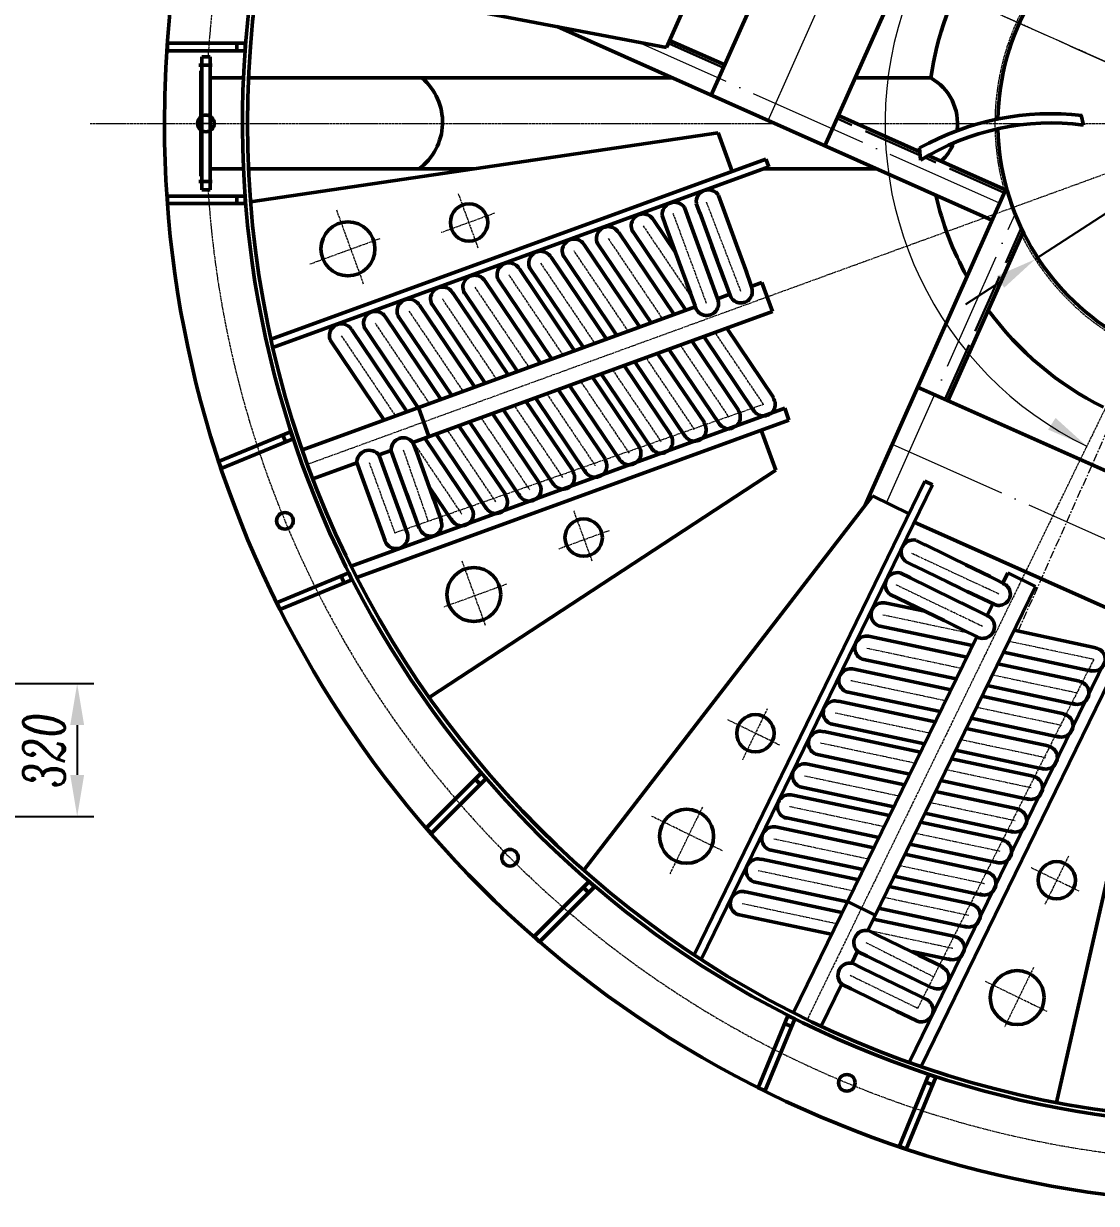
# Model space of a CAD drawing. Header units: millimetres. Extents: x 0 to 16820, y 0 to 23780.
# Drawn here: x 7367 to 9951, y 4635 to 7476 of the extents above; entities that cross this region are included whole.
import ezdxf

# ---------------------------------------------------------------- set-up
doc = ezdxf.new("R2010")
doc.units = ezdxf.units.MM
doc.header["$LTSCALE"] = 4
for name, pattern in [('ACAD_ISO02W100', [15, 12, -3]), ('ACAD_ISO04W100', [30, 24, -3, 0, -3]), ('CENTER', [2, 1.25, -0.25, 0.25, -0.25])]:
    doc.linetypes.add(name, pattern=pattern)
for name, color, linetype, lineweight in [('中心线', 1, 'CENTER', 13), ('尺寸线', 2, 'Continuous', 15), ('点划线', 1, 'ACAD_ISO04W100', 15), ('粗实线', 3, 'Continuous', 50), ('虚线', 4, 'ACAD_ISO02W100', 30)]:
    doc.layers.add(name, color=color, linetype=linetype, lineweight=lineweight)
doc.styles.add('DIM', font='italic.shx', dxfattribs={"width": 0.67})
doc.dimstyles.new('机械', dxfattribs={"dimscale": 20, "dimtxt": 5, "dimasz": 5, "dimexe": 2, "dimexo": 0, "dimgap": 1.5, "dimtad": 1, "dimdec": 1, "dimdsep": 46, "dimtxsty": 'DIM', "dimcen": 2.5, "dimadec": 0, "dimazin": 0, "dimtfac": 1, "dimtdec": 1, "dimtmove": 0, "dimatfit": 3, "dimfxl": 0, "dimarcsym": 0})
doc.dimstyles.new('机械$3', dxfattribs={"dimscale": 20, "dimtxt": 5, "dimasz": 5, "dimexe": 2, "dimexo": 0, "dimgap": 1.5, "dimtad": 1, "dimtih": 1, "dimtoh": 1, "dimdec": 1, "dimdsep": 46, "dimtxsty": 'DIM', "dimcen": 2.5, "dimadec": 0, "dimazin": 0, "dimtfac": 1, "dimtdec": 1, "dimtmove": 0, "dimatfit": 3, "dimfxl": 0, "dimarcsym": 0})

# ---------------------------------------------------------------- blocks, each defined once
blk = doc.blocks.new('*D15')
at = {"layer": 'Defpoints', "color": 0, "ltscale": 4}
for p in [(10809.6, 7562.4), (9803.4, 6908.5)]:
    blk.add_point(p, dxfattribs=at)
at = {"layer": '尺寸线', "color": 0, "lineweight": -2, "ltscale": 4}
for p, q in [((11100.4, 7751.4), (10893.4, 7616.9)), ((11411.1, 7751.4), (11100.4, 7751.4)), ((9803.4, 6908.5), (10809.6, 7562.4)), ((9719.5, 6854), (9635.7, 6799.5))]:
    blk.add_line(p, q, dxfattribs=at)
at = {"layer": '尺寸线', "color": 0, "ltscale": 4}
for points in [[(10884.3, 7630.9), (10902.5, 7602.9), (10809.6, 7562.4)], [(9710.5, 6868), (9728.6, 6840), (9803.4, 6908.5)]]:
    blk.add_solid(points, dxfattribs=at)
at = {"layer": '尺寸线', "color": 0, "ltscale": 4, "insert": (11270.7, 7831.4), "char_height": 100, "attachment_point": 5, "style": 'DIM'}
blk.add_mtext('∅1200', dxfattribs=at)
blk = doc.blocks.new('*D31')
at = {"layer": 'Defpoints', "color": 0, "ltscale": 4}
for p in [(6757.4, 5887), (6723.5, 5567), (7496.5, 5567)]:
    blk.add_point(p, dxfattribs=at)
at = {"layer": '尺寸线', "color": 0, "lineweight": -2, "ltscale": 4}
for p, q in [((6757.4, 5887), (7536.5, 5887)), ((7496.5, 5787), (7496.5, 5667)), ((6723.5, 5567), (7536.5, 5567))]:
    blk.add_line(p, q, dxfattribs=at)
at = {"layer": '尺寸线', "color": 0, "ltscale": 4}
for points in [[(7479.9, 5787), (7513.2, 5787), (7496.5, 5887)], [(7479.9, 5667), (7513.2, 5667), (7496.5, 5567)]]:
    blk.add_solid(points, dxfattribs=at)
at = {"layer": '尺寸线', "color": 0, "ltscale": 4, "insert": (7416.5, 5727), "char_height": 100, "attachment_point": 5, "rotation": 90, "style": 'DIM'}
blk.add_mtext('320', dxfattribs=at)

msp = doc.modelspace()

# ---------------------------------------------------------------- linework, layer by layer
at = {"layer": '中心线', "ltscale": 4}
for p, q in [((11449.81, 6726.42), (8075.77, 8228.63)), ((9762.28, 6013.17), (10658.16, 8025.36))]:
    msp.add_line(p, q, dxfattribs=at)
at = {"layer": '中心线'}
for p, q in [((10306.48, 7235.46), (8113.97, 8211.63)), ((7527.85, 7235.46), (9175.53, 7235.46)), ((10306.48, 7235.46), (8051.22, 6414.61)), ((10306.48, 7235.46), (9254.39, 5078.35)), ((9372.21, 7235.46), (13171.83, 7235.46)), ((8462.38, 6935.22), (8414.8, 7065.94)), ((9094.82, 6830.65), (9011.56, 7046.74)), ((8186.32, 6848.7), (8121.68, 7026.29)), ((8501.66, 7019.34), (8373.28, 6972.61)), ((9012.17, 6801.78), (8931.46, 7019.39)), ((8859.31, 6988.9), (8978.14, 6812.83)), ((8224.92, 6957.72), (8057.04, 6896.62)), ((8775.28, 6958.32), (8905.68, 6765.11)), ((8823.5, 6735.2), (8693.1, 6928.4)), ((8612.39, 6899.03), (8742.79, 6705.82)), ((8666.48, 6678.05), (8536.08, 6871.25)), ((8453.9, 6841.34), (8584.3, 6648.14)), ((8506.52, 6619.83), (8376.12, 6813.03)), ((8295.41, 6783.66), (8425.8, 6590.45)), ((8345.09, 6561.07), (8214.69, 6754.28)), ((9149.49, 6558.95), (9032.51, 6732.27)), ((8132.51, 6724.37), (8262.91, 6531.16)), ((8948.49, 6701.69), (9065.47, 6528.36)), ((8983.29, 6498.45), (8866.31, 6671.78)), ((8785.59, 6642.4), (8902.57, 6469.08)), ((8826.26, 6441.3), (8709.28, 6614.62)), ((8627.1, 6584.71), (8744.08, 6411.39)), ((9149.49, 6558.95), (8261.37, 6249.41)), ((8666.3, 6383.08), (8549.32, 6556.4)), ((8468.61, 6527.03), (8585.59, 6353.7)), ((8504.88, 6324.33), (8387.9, 6497.65)), ((8281.62, 6449.53), (8341.24, 6278.48)), ((8305.72, 6467.74), (8422.7, 6294.41)), ((8199.47, 6419.48), (8261.37, 6249.41)), ((8736.72, 6181.6), (8692.74, 6302.45)), ((8777.12, 6254.96), (8656.15, 6210.93)), ((9716.09, 6102.57), (9506.09, 6200.18)), ((8479.96, 6026.69), (8423.4, 6182.08)), ((8530.46, 6126.08), (8379.86, 6071.26)), ((9676.69, 6024.39), (9467.46, 6124.87)), ((9436.75, 6052.81), (9644.53, 6008.7)), ((9397.55, 5972.44), (9625.56, 5924.04)), ((9944.16, 5945.1), (9739.61, 5988.52)), ((9944.16, 5945.1), (9520.32, 5105.5)), ((9700.41, 5908.16), (9904.96, 5864.74)), ((9587.22, 5845.44), (9359.21, 5893.84)), ((9158.33, 5826.26), (9098.44, 5703.47)), ((9866.62, 5786.13), (9662.07, 5829.55)), ((9188.51, 5738.46), (9063.48, 5799.44)), ((9321.56, 5816.64), (9549.57, 5768.24)), ((9513.97, 5695.25), (9285.96, 5743.65)), ((9624.42, 5752.35), (9828.97, 5708.93)), ((9247.62, 5665.04), (9475.63, 5616.65)), ((9793.37, 5635.94), (9588.82, 5679.36)), ((9550.48, 5600.76), (9755.03, 5557.34)), ((9050.02, 5484.46), (8880.17, 5567.3)), ((9002.06, 5589.7), (8923.75, 5429.12)), ((9439.35, 5542.25), (9211.34, 5590.65)), ((9173.68, 5513.45), (9401.69, 5465.05)), ((9718.75, 5482.95), (9514.2, 5526.37)), ((9883.31, 5471.34), (9826.88, 5355.63)), ((9364.04, 5387.85), (9136.03, 5436.25)), ((9476.55, 5449.17), (9681.1, 5405.75)), ((9909.36, 5386.93), (9793.77, 5443.31)), ((9643.44, 5328.55), (9438.89, 5371.96)), ((9097.69, 5357.65), (9325.7, 5309.25)), ((9400.55, 5293.36), (9605.1, 5249.94)), ((9395.87, 5263.53), (9557.58, 5181.9)), ((9799.56, 5203.71), (9729.3, 5059.66)), ((9357.65, 5184.84), (9520.32, 5105.5)), ((9832.27, 5097.14), (9683.65, 5169.63))]:
    msp.add_line(p, q, dxfattribs=at)
for radius, start, end in [(2500, 360, 176.33056), (600, 116.05549, 195.94451), (2500, 183.66944, 312.84058), (600, 206.70352, 285.29648)]:
    msp.add_arc((10306.48, 7235.46), radius, start, end, dxfattribs=at)
at = {"layer": '尺寸线', "ltscale": 4}
msp.add_arc((10306.48, 7235.46), 864.65, 296, 244, dxfattribs=at)
msp.add_solid([(9852.36, 6526.44), (9834.33, 6498.41), (9927.44, 6458.32)], dxfattribs=at)
at = {"layer": '点划线', "ltscale": 3}
for p, q in [((9160.16, 7242.3), (9534.35, 8082.76)), ((9717.45, 7043.44), (8844.96, 7431.9)), ((9886.25, 7422.56), (10726.71, 7048.36)), ((9445.63, 6322.28), (9755.07, 7017.29)), ((9459.17, 6463.34), (10299.64, 6089.14))]:
    msp.add_line(p, q, dxfattribs=at)
at = {"layer": '点划线', "ltscale": 6}
for p, q in [((7821.48, 7375.46), (7789.48, 7375.46)), ((7816.48, 7235.46), (7794.48, 7235.46)), ((7816.48, 7235.46), (7794.48, 7235.46)), ((7821.48, 7095.46), (7789.48, 7095.46))]:
    msp.add_line(p, q, dxfattribs=at)
at = {"layer": '粗实线', "ltscale": 3}
for p, q in [((9023.13, 7303.31), (9329.46, 7991.36)), ((9297.19, 7181.29), (9616.74, 7899.02)), ((9699.15, 7002.33), (8651.98, 7468.56)), ((9055.66, 7376.4), (8923.1, 7435.42)), ((9525.52, 7167.2), (9329.73, 7254.37)), ((9731.69, 7075.41), (9545.77, 7158.19)), ((9393.7, 6316.27), (9734.03, 7080.68)), ((9593.27, 6567.83), (9774.17, 6974.13)), ((9777.5, 6967.44), (9772.23, 6969.79)), ((9520.18, 6600.37), (10360.65, 6226.17)), ((9398.16, 6326.3), (9400.59, 6325.22)), ((9512.13, 6275.56), (10238.63, 5952.11))]:
    msp.add_line(p, q, dxfattribs=at)
at = {"layer": '粗实线'}
for p, q in [((8915.56, 7418.48), (7935.06, 7604.76)), ((8957.16, 7511.92), (8915.56, 7418.48)), ((7816.48, 7344.96), (7896.97, 7344.96)), ((7908.98, 7344.96), (8929.58, 7344.96)), ((9370.06, 7344.96), (9551.88, 7344.96)), ((9039.81, 7212.51), (7913.92, 7046.55)), ((9073.44, 7120.09), (9039.81, 7212.51)), ((9155.07, 7149.8), (7963.36, 6716.05)), ((7967.84, 6696.24), (9161.97, 7130.86)), ((9161.97, 7130.86), (9155.07, 7149.8)), ((7816.48, 7125.96), (7896.97, 7125.96)), ((7908.98, 7125.96), (8452.61, 7125.96)), ((9148.49, 7125.96), (9421.47, 7125.96)), ((9049.58, 7038.14), (9041.01, 7061.69)), ((8968.44, 7006.83), (8959.01, 7032.73)), ((8995.87, 7019.48), (8987.3, 7043.03)), ((8995.65, 7020.76), (9037.28, 6906.38)), ((9048.95, 7040.16), (9090.58, 6925.78)), ((8937.58, 6924.55), (8884.49, 7003.25)), ((8913.45, 6990.84), (8905.19, 7013.54)), ((8913.45, 6990.84), (8955.08, 6876.46)), ((8966.75, 7010.24), (9008.38, 6895.86)), ((8933.61, 6775.28), (8800.47, 6972.67)), ((8833.38, 6977.1), (8962.43, 6785.77)), ((8851.43, 6745.37), (8718.29, 6942.76)), ((8749.36, 6946.52), (8878.41, 6755.19)), ((9024.95, 6940.25), (9055.04, 6857.59)), ((9086.65, 6936.59), (9108.7, 6876.01)), ((8770.72, 6715.99), (8637.58, 6913.38)), ((8667.18, 6916.61), (8796.23, 6725.28)), ((9003.44, 6909.44), (9026.33, 6846.55)), ((8694.41, 6688.22), (8561.27, 6885.61)), ((8586.46, 6887.23), (8715.52, 6695.9)), ((8955.08, 6876.46), (8972.97, 6827.31)), ((9014.89, 6877.99), (9038.08, 6813.79)), ((9043.8, 6888.46), (9069.16, 6821)), ((9103.85, 6889.33), (9120.77, 6839.45)), ((8612.23, 6658.3), (8479.08, 6855.7)), ((8510.15, 6859.45), (8639.2, 6668.12)), ((8964.03, 6851.89), (8984.2, 6796.05)), ((9145.46, 6852.38), (9119.59, 6842.97)), ((9145.46, 6852.38), (9119.59, 6842.97)), ((9170.85, 6782.62), (9145.46, 6852.38)), ((8534.45, 6630), (8401.31, 6827.39)), ((8427.97, 6829.54), (8557.02, 6638.21)), ((9067.95, 6824.17), (9038.23, 6813.36)), ((9067.96, 6824.18), (9038.26, 6813.37)), ((8984.95, 6793.97), (8038.79, 6449.59)), ((8453.73, 6600.62), (8320.59, 6798.01)), ((8350.19, 6801.23), (8479.25, 6609.9)), ((8374.14, 6569.58), (8239.88, 6768.63)), ((8269.48, 6771.86), (8398.53, 6580.53)), ((8304.79, 6467.4), (9170.85, 6782.62)), ((8290.48, 6541.87), (8157.7, 6738.72)), ((8188.77, 6742.48), (8317.82, 6551.15)), ((9172.95, 6575.6), (9060.42, 6742.43)), ((8106.59, 6712.57), (8237.55, 6518.4)), ((9088.93, 6545.02), (8976.4, 6711.85)), ((9005.22, 6722.34), (9126.93, 6541.88)), ((9006.75, 6515.1), (8894.22, 6681.94)), ((8921.2, 6691.75), (9042.91, 6511.3)), ((8926.03, 6485.73), (8813.5, 6652.56)), ((8839.02, 6661.84), (8960.73, 6481.39)), ((8849.72, 6457.95), (8737.19, 6624.78)), ((8758.3, 6632.47), (8880.02, 6452.01)), ((8767.54, 6428.04), (8655.01, 6594.87)), ((8681.99, 6604.69), (8803.71, 6424.24)), ((8689.76, 6399.73), (8577.23, 6566.56)), ((8599.81, 6574.78), (8721.53, 6394.33)), ((8156.12, 6169.65), (9200.09, 6549.62)), ((8343.64, 6481.54), (8318.24, 6551.3)), ((8609.05, 6370.35), (8496.52, 6537.19)), ((8522.03, 6546.47), (8643.75, 6366.02)), ((9200.09, 6549.62), (9210.41, 6521.25)), ((9210.41, 6521.25), (8169.79, 6142.49)), ((8528.34, 6340.98), (8415.81, 6507.81)), ((8441.32, 6517.09), (8563.04, 6336.64)), ((8446.16, 6311.07), (8333.64, 6477.87)), ((8360.61, 6487.72), (8482.32, 6307.26)), ((9143.82, 6497.01), (9178.8, 6400.9)), ((8222.58, 6437.48), (8252.38, 6448.33)), ((8314.07, 6443.29), (8305.81, 6465.99)), ((8231.88, 6413.37), (8223.61, 6436.07)), ((8260.77, 6423.89), (8252.51, 6446.58)), ((8260.77, 6423.89), (8302.4, 6309.51)), ((8314.07, 6443.29), (8355.7, 6328.91)), ((8064.18, 6379.83), (8170.19, 6418.41)), ((8178.57, 6393.97), (8170.31, 6416.67)), ((8178.57, 6393.97), (8220.2, 6279.59)), ((8231.88, 6413.37), (8273.51, 6298.99)), ((9178.8, 6400.9), (8344.09, 5853.78)), ((9537.73, 6374.01), (8981.79, 5234.16)), ((8998.78, 5223.02), (9555.84, 6365.17)), ((9555.84, 6365.17), (9537.73, 6374.01)), ((8290.07, 6343.37), (8320.16, 6260.71)), ((8346.81, 6356.42), (8400.14, 6277.35)), ((8351.77, 6339.71), (8373.82, 6279.13)), ((9411.25, 6339.05), (8716.64, 5437.57)), ((9499.65, 6295.93), (9411.25, 6339.05)), ((8268.57, 6312.56), (8291.45, 6249.68)), ((8220.2, 6279.59), (8238.09, 6230.44)), ((9539.41, 6220.41), (9516.89, 6231.39)), ((9537.56, 6221.42), (9646.96, 6168.06)), ((9513.74, 6169.67), (9491.21, 6180.66)), ((9512.69, 6170.44), (9622.09, 6117.08)), ((9636.62, 6173.11), (9694.57, 6144.84)), ((9502.79, 6141.52), (9478.02, 6153.6)), ((9499.21, 6142.8), (9608.61, 6089.44)), ((9681.82, 6151.06), (9728.64, 6126.94)), ((9737.42, 6153.38), (9725.35, 6128.64)), ((9737.42, 6153.38), (9725.35, 6128.64)), ((9804.14, 6120.84), (9737.42, 6153.38)), ((9400.12, 5292.47), (9804.14, 6120.84)), ((9589.7, 6132.88), (9668.76, 6094.32)), ((9639.23, 6108.72), (9704.33, 6077.81)), ((9537.75, 6060.89), (9444.89, 6080.63)), ((9474.34, 6091.82), (9452.63, 6102.41)), ((9474.34, 6091.82), (9583.74, 6038.46)), ((9595.63, 6095.77), (9655.78, 6066.44)), ((9625.7, 6081.11), (9686.98, 6051.03)), ((9701.26, 6079.25), (9687.39, 6050.83)), ((9701.26, 6079.26), (9687.41, 6050.86)), ((9426.29, 6026.31), (9652.03, 5978.33)), ((9583.74, 6038.46), (9630.76, 6015.53)), ((9607.25, 6026.99), (9660.55, 6000.84)), ((9662.54, 5999.87), (9221.15, 5094.88)), ((9638.59, 5950.76), (9405.7, 6000.26)), ((9949.46, 5973.38), (9752.63, 6015.22)), ((9500.01, 4975.01), (9987.03, 5973.54)), ((9387.09, 5945.94), (9612.84, 5897.96)), ((10014.17, 5960.31), (9528.71, 4964.98)), ((9726.88, 5962.42), (9939.78, 5917.16)), ((9600.25, 5872.16), (9367.36, 5921.66)), ((9910.27, 5893.01), (9713.43, 5934.85)), ((9687.68, 5882.05), (9900.59, 5836.8)), ((9348.76, 5867.34), (9574.5, 5819.36)), ((9871.93, 5814.41), (9675.09, 5856.25)), ((10075.02, 5851.78), (9854.65, 4878.37)), ((9562.6, 5794.96), (9329.7, 5844.46)), ((9649.34, 5803.45), (9862.25, 5758.19)), ((9527, 5721.97), (9294.11, 5771.47)), ((9311.1, 5790.14), (9536.85, 5742.16)), ((9834.28, 5737.21), (9637.44, 5779.05)), ((9275.5, 5717.15), (9501.25, 5669.17)), ((9611.69, 5726.25), (9824.6, 5680.99)), ((9488.66, 5643.36), (9255.77, 5692.87)), ((9798.68, 5664.22), (9601.84, 5706.06)), ((9576.09, 5653.26), (9789, 5608)), ((9237.17, 5638.55), (9462.91, 5590.56)), ((9760.34, 5585.62), (9563.5, 5627.45)), ((9452.38, 5568.97), (9219.48, 5618.47)), ((9537.75, 5574.65), (9750.66, 5529.4)), ((9414.72, 5491.77), (9181.83, 5541.27)), ((9200.88, 5564.15), (9426.62, 5516.17)), ((9724.06, 5511.22), (9527.22, 5553.06)), ((9163.23, 5486.95), (9388.97, 5438.97)), ((9501.47, 5500.26), (9714.37, 5455.01)), ((9379.03, 5414.15), (9144.18, 5464.07)), ((9686.4, 5434.02), (9489.57, 5475.86)), ((9125.58, 5409.75), (9351.32, 5361.77)), ((9648.75, 5356.82), (9451.91, 5398.66)), ((9463.81, 5423.06), (9676.72, 5377.81)), ((9338.1, 5336.1), (9105.84, 5385.47)), ((9418.24, 5329.63), (9351.52, 5362.18)), ((9426.16, 5345.86), (9639.07, 5300.61)), ((9087.24, 5331.15), (9316.33, 5282.45)), ((9610.41, 5278.22), (9413.6, 5320.05)), ((9423.55, 5281.58), (9401.84, 5292.17)), ((9423.55, 5281.58), (9532.95, 5228.22)), ((9361.77, 5213.84), (9375.67, 5242.35)), ((9398.68, 5230.59), (9376.98, 5241.18)), ((9398.68, 5230.59), (9508.08, 5177.24)), ((9507.44, 5241.83), (9600.73, 5222)), ((9522.62, 5233.26), (9580.56, 5205)), ((9385.2, 5202.96), (9363.5, 5213.55)), ((9385.2, 5202.96), (9494.61, 5149.6)), ((9475.69, 5193.03), (9554.76, 5154.47)), ((9287.88, 5062.34), (9337.33, 5163.74)), ((9360.34, 5151.97), (9338.63, 5162.56)), ((9360.34, 5151.97), (9469.74, 5098.61)), ((9481.62, 5155.93), (9541.77, 5126.59)), ((9469.74, 5098.61), (9516.75, 5075.69))]:
    msp.add_line(p, q, dxfattribs=at)
at = {"layer": '粗实线', "ltscale": 4}
for p, q in [((7713.65, 7428.46), (7713.65, 7410.46)), ((7900.84, 7428.46), (7713.65, 7428.46)), ((7880.84, 7410.46), (7880.84, 7428.46)), ((7900.84, 7410.46), (7900.84, 7428.46)), ((7900.84, 7410.46), (7712.37, 7410.46)), ((9919.82, 7231.44), (9913.91, 7255.19)), ((9919.82, 7231.44), (9913.91, 7255.19)), ((9526.75, 7146.89), (9524.97, 7176.37)), ((9526.75, 7146.89), (9524.97, 7176.37)), ((7900.84, 7060.46), (7712.37, 7060.46)), ((7713.65, 7042.46), (7713.65, 7060.46)), ((7880.84, 7060.46), (7880.84, 7042.46)), ((7900.84, 7060.46), (7900.84, 7042.46)), ((7900.84, 7042.46), (7713.65, 7042.46)), ((8010.1, 6493.17), (7837.16, 6421.54)), ((8016.98, 6476.54), (7842.87, 6404.42)), ((7998.51, 6468.88), (7991.62, 6485.51)), ((8016.98, 6476.54), (8010.1, 6493.17)), ((7837.16, 6421.54), (7844.05, 6404.91)), ((8150.92, 6153.18), (7976.81, 6081.06)), ((8157.81, 6136.55), (7984.88, 6064.92)), ((8132.45, 6145.53), (8139.33, 6128.9)), ((8150.92, 6153.18), (8157.81, 6136.55)), ((7984.88, 6064.92), (7977.99, 6081.55)), ((8468.96, 5670.88), (8336.6, 5538.53)), ((8481.69, 5658.16), (8348.43, 5524.89)), ((8467.55, 5644.01), (8454.82, 5656.74)), ((8481.69, 5658.16), (8468.96, 5670.88)), ((8336.6, 5538.53), (8349.33, 5525.8)), ((8729.18, 5410.67), (8595.91, 5277.41)), ((8741.9, 5397.94), (8609.55, 5265.58)), ((8729.18, 5410.67), (8741.9, 5397.94)), ((8715.03, 5396.53), (8727.76, 5383.8)), ((8609.55, 5265.58), (8596.82, 5278.31)), ((9207.57, 5086.79), (9135.94, 4913.86)), ((9224.2, 5079.9), (9207.57, 5086.79)), ((9224.2, 5079.9), (9152.08, 4905.79)), ((9216.55, 5061.43), (9199.92, 5068.31)), ((9547.56, 4945.96), (9475.44, 4771.85)), ((9547.56, 4945.96), (9564.19, 4939.08)), ((9564.19, 4939.08), (9492.56, 4766.14)), ((9539.9, 4927.49), (9556.53, 4920.6)), ((9135.94, 4913.86), (9152.57, 4906.97)), ((9492.56, 4766.14), (9475.93, 4773.03))]:
    msp.add_line(p, q, dxfattribs=at)
at = {"layer": '粗实线', "ltscale": 5}
for p, q in [((7796.48, 7395.46), (7796.48, 7075.46)), ((7816.48, 7395.46), (7796.48, 7395.46)), ((7796.48, 7395.46), (7796.48, 7362.46)), ((7816.48, 7395.46), (7796.48, 7395.46)), ((7816.48, 7075.46), (7816.48, 7395.46)), ((7816.48, 7346.21), (7816.48, 7395.46)), ((7821.48, 7375.46), (7789.48, 7375.46)), ((7794.48, 7362.46), (7794.48, 7108.46)), ((7796.48, 7362.46), (7794.48, 7362.46)), ((7794.48, 7362.46), (7794.48, 7108.46)), ((7796.48, 7362.46), (7794.48, 7362.46)), ((7796.48, 7108.46), (7794.48, 7108.46)), ((7796.48, 7108.46), (7794.48, 7108.46)), ((7796.48, 7075.46), (7796.48, 7108.46)), ((7796.48, 7075.46), (7796.48, 7108.46)), ((7816.48, 7075.46), (7816.48, 7124.71)), ((7816.48, 7075.46), (7816.48, 7124.71)), ((7821.48, 7095.46), (7789.48, 7095.46)), ((7796.48, 7075.46), (7816.48, 7075.46)), ((7796.48, 7075.46), (7816.48, 7075.46))]:
    msp.add_line(p, q, dxfattribs=at)
at = {"layer": '粗实线'}
for centre, radius in [((10306.48, 7235.46), 2400), ((8440.06, 6996.9), 45), ((8148.6, 6933.52), 65), ((8716.13, 6238.4), 45), ((8451.5, 6101.32), 65), ((9129.61, 5767.33), 45), ((8963.98, 5519.28), 65), ((9855.1, 5413.48), 45), ((9759.96, 5131.05), 65)]:
    msp.add_circle(centre, radius, dxfattribs=at)
at = {"layer": '粗实线', "ltscale": 4}
for centre in [(7806.48, 7235.46), (7996.78, 6278.75), (8538.71, 5467.69), (9349.77, 4925.76)]:
    msp.add_circle(centre, 20, dxfattribs=at)
at = {"layer": '粗实线'}
for centre, radius, start, end in [((10306.48, 7235.46), 2600, 360, 180), ((10306.48, 7235.46), 2412, 3.73364, 178.11118), ((10306.48, 7235.46), 762.5, 126.1084, 171.7434), ((8237.08, 7238.32), 139.2, 306.17286, 50.00217), ((10306.48, 7235.46), 2412, 178.11118, 316.26927), ((10306.48, 7235.46), 2600, 180, 305.75614), ((9016.5, 7046.41), 29.26, 34.21526, 185.78474), ((8934.35, 7016.36), 29.29, 34.47946, 185.52054), ((10306.48, 7235.46), 762.5, 193.10508, 208.89492), ((8859.31, 6988.9), 28.64, 29.67929, 211.58105), ((8775.28, 6958.32), 28.64, 29.67929, 211.58105), ((8693.1, 6928.4), 28.64, 29.67929, 211.58105), ((8612.39, 6899.03), 28.64, 29.67929, 211.58105), ((8536.08, 6871.25), 28.64, 29.67929, 211.58105), ((8453.9, 6841.34), 28.64, 29.67929, 211.58105), ((8376.12, 6813.03), 28.64, 29.67929, 211.58105), ((9094.82, 6830.65), 27.41, 197.05064, 25.25253), ((8295.41, 6783.66), 28.64, 29.67929, 211.58105), ((9012.17, 6801.78), 28.55, 191.58723, 24.86502), ((8214.69, 6754.28), 28.64, 29.67929, 211.58105), ((10306.48, 7235.46), 762.5, 216.1084, 243.61959), ((8132.51, 6724.37), 28.64, 29.67929, 211.58105), ((9149.49, 6558.95), 27.82, 201.39577, 35.10977), ((9065.47, 6528.36), 27.82, 201.39577, 35.10977), ((8983.29, 6498.45), 27.82, 201.39577, 35.10977), ((8281.62, 6449.53), 29.26, 34.21526, 185.78474), ((8902.57, 6469.08), 27.82, 201.39577, 35.10977), ((8199.47, 6419.48), 29.29, 34.47946, 185.52054), ((8826.26, 6441.3), 27.82, 201.39577, 35.10977), ((8744.08, 6411.39), 27.82, 201.39577, 35.10977), ((8666.3, 6383.08), 27.82, 201.39577, 35.10977), ((8585.59, 6353.7), 27.82, 201.39577, 35.10977), ((8504.88, 6324.33), 27.82, 201.39577, 35.10977), ((8422.7, 6294.41), 27.82, 201.39577, 35.10977), ((8347.04, 6269.21), 27.41, 197.05064, 25.25253), ((8264.39, 6240.34), 28.55, 191.58723, 24.86502), ((9509.87, 6203.37), 29.26, 78.21526, 229.78474), ((9471.65, 6124.69), 29.29, 78.47946, 229.52054), ((9716.09, 6102.57), 27.41, 241.05064, 69.25253), ((9436.75, 6052.81), 28.64, 73.67929, 255.58105), ((9676.69, 6024.39), 28.55, 235.58723, 68.86502), ((9397.55, 5972.44), 28.64, 73.67929, 255.58105), ((9944.16, 5945.1), 27.82, 245.39577, 79.10977), ((9359.21, 5893.84), 28.64, 73.67929, 255.58105), ((9904.96, 5864.74), 27.82, 245.39577, 79.10977), ((9321.56, 5816.64), 28.64, 73.67929, 255.58105), ((9866.62, 5786.13), 27.82, 245.39577, 79.10977), ((9285.96, 5743.65), 28.64, 73.67929, 255.58105), ((9828.97, 5708.93), 27.82, 245.39577, 79.10977), ((9247.62, 5665.04), 28.64, 73.67929, 255.58105), ((9793.37, 5635.94), 27.82, 245.39577, 79.10977), ((9211.34, 5590.65), 28.64, 73.67929, 255.58105), ((9755.03, 5557.34), 27.82, 245.39577, 79.10977), ((9173.68, 5513.45), 28.64, 73.67929, 255.58105), ((9718.75, 5482.95), 27.82, 245.39577, 79.10977), ((9136.03, 5436.25), 28.64, 73.67929, 255.58105), ((9681.1, 5405.75), 27.82, 245.39577, 79.10977), ((9097.69, 5357.65), 28.64, 73.67929, 255.58105), ((9643.44, 5328.55), 27.82, 245.39577, 79.10977), ((9395.87, 5263.53), 29.26, 78.21526, 229.78474), ((9605.1, 5249.94), 27.82, 245.39577, 79.10977), ((9357.65, 5184.84), 29.29, 78.47946, 229.52054), ((9568.19, 5179.26), 27.41, 241.05064, 69.25253), ((9528.79, 5101.08), 28.55, 235.58723, 68.86502)]:
    msp.add_arc(centre, radius, start, end, dxfattribs=at)
at = {"layer": '粗实线', "ltscale": 4}
for centre, radius, start, end in [((10306.48, 7235.46), 593, 121.23719, 178.98107), ((9490.97, 7235.46), 125.3, 351.94168, 60.91199), ((9843.38, 6604.21), 654.79, 83.59384, 119.09589), ((9843.38, 6604.21), 654.79, 83.59384, 119.09589), ((9841.81, 6638.17), 598.37, 82.50895, 121.77109), ((9841.81, 6638.17), 598.37, 82.50895, 121.77109), ((10306.48, 7235.46), 593, 181.23719, 238.98107), ((9490.97, 7235.46), 125.3, 313.32717, 338.05601)]:
    msp.add_arc(centre, radius, start, end, dxfattribs=at)
at = {"layer": '虚线', "ltscale": 3}
for p, q in [((9052.41, 7369.09), (8919.85, 7428.11)), ((9526.07, 7158.2), (9326.47, 7247.07)), ((9728.43, 7068.1), (9537.23, 7153.23)), ((9585.96, 6571.08), (9769.62, 6983.6))]:
    msp.add_line(p, q, dxfattribs=at)

# ---------------------------------------------------------------- dimensions: what is measured, and where the dimension line sits
at = {"layer": '尺寸线', "ltscale": 4}
dim = msp.add_diameter_dim_2p(p1=(9803.39, 6908.5), p2=(10809.57, 7562.41), dimstyle='机械$3', dxfattribs=at)
dim.commit()
dim.dimension.update_dxf_attribs({"geometry": '*D15', "text_midpoint": (11270.75, 7751.4), "dimtype": 163})
dim = msp.add_linear_dim(base=(7496.53, 5567.02), p1=(6757.37, 5887.02), p2=(6723.54, 5567.02), angle=90, dimstyle='机械', dxfattribs=at)
dim.commit()
dim.dimension.update_dxf_attribs({"geometry": '*D31', "text_midpoint": (7416.53, 5727.02)})

doc.saveas('drawing.dxf')
